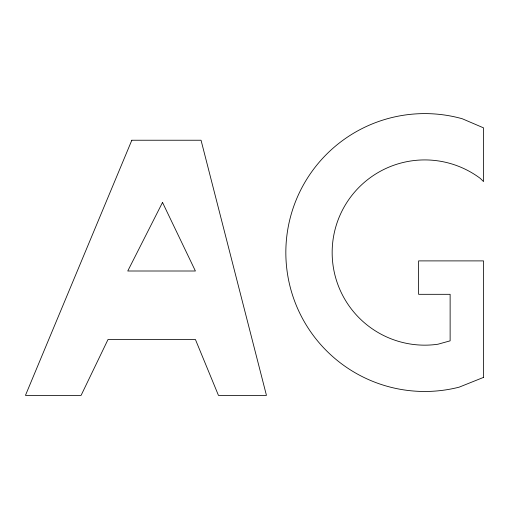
<?xml version="1.0" encoding="UTF-8"?>
<svg xmlns="http://www.w3.org/2000/svg" width="509" height="509" viewBox="0 0 509 509"><rect width="100%" height="100%" fill="white"/><g stroke="black" fill="none" stroke-linecap="round" stroke-linejoin="round"><path stroke-width="0.76" d="M131.825 140.236L25.45 395.385L81.09 395.385L108.035 339.471L195.405 339.471L218.456 395.385L266.455 395.385L201.049 140.236L131.825 140.236M162.517 202.442L127.759 271.004L195.405 271.004L162.517 202.442M483.55 377.385L459.169 387.152A138.938 138.938 0 0 1 285.848 250.918A138.938 138.938 0 0 1 462.299 118.769L483.55 127.861L483.55 181.579L480.292 178.398A92.625 92.625 0 0 0 335.037 229.623A92.625 92.625 0 0 0 437.944 344.224L450.128 340.839L450.128 294.317L418.621 294.317L418.621 260.894L483.55 260.894L483.55 377.385"/></g></svg>
